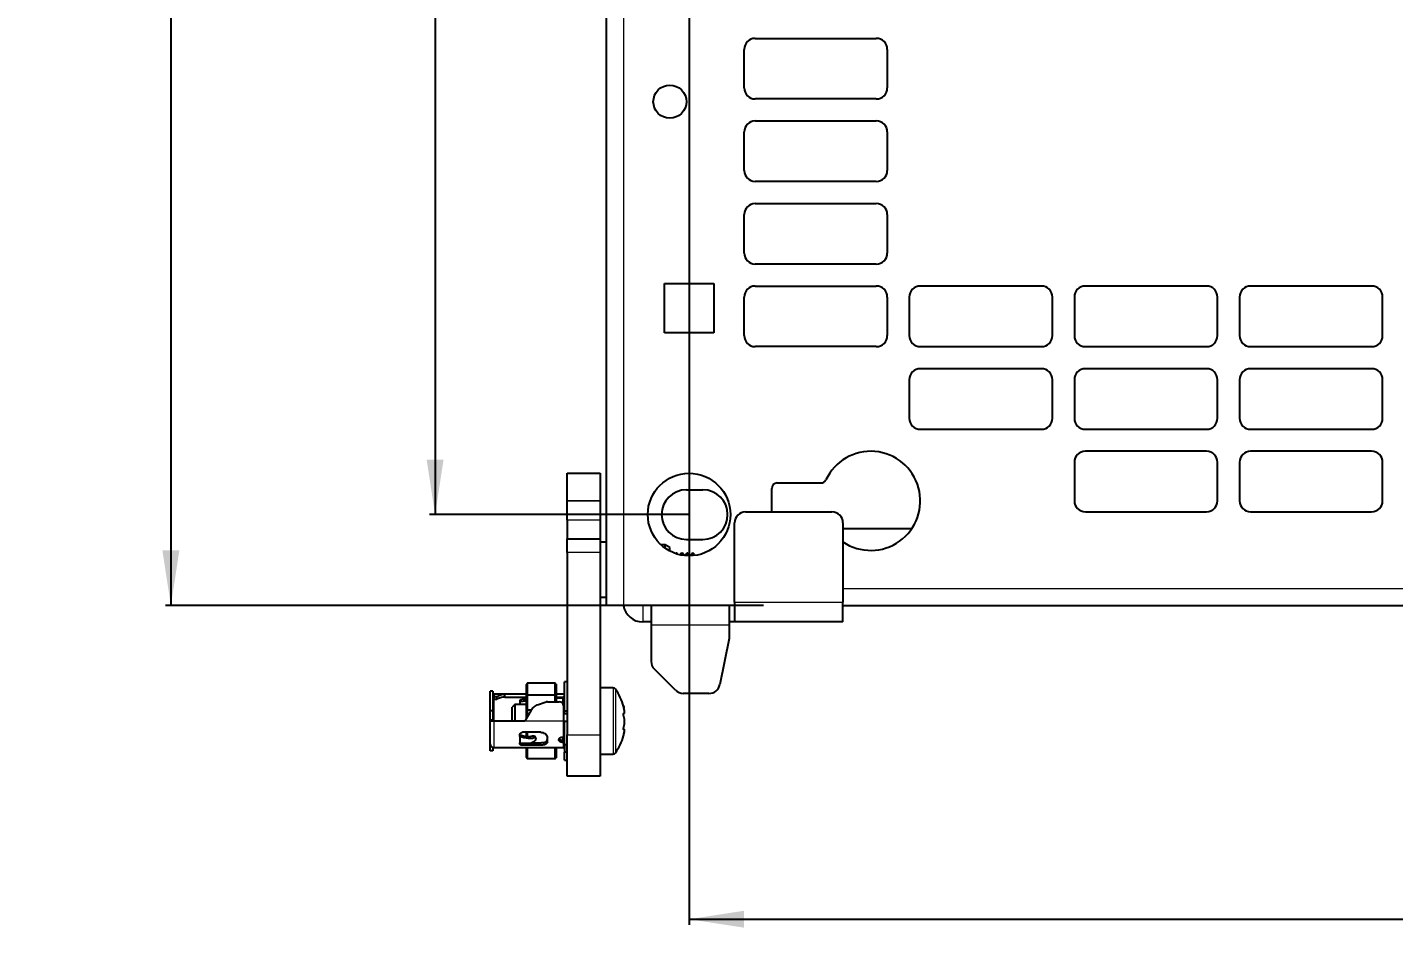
# Model space of a CAD drawing. Header units: millimetres. Extents: x -1039 to 1236, y -456 to 1988.
# Drawn here: x -1039.2 to -791, y -301.5 to -137.9 of the extents above; entities that cross this region are included whole.
import ezdxf

# ---------------------------------------------------------------- set-up
doc = ezdxf.new("R2010")
doc.units = ezdxf.units.MM
doc.layers.add('FORMAT', color=7, linetype='Continuous')
doc.styles.add('SLDTEXTSTYLE0', font='TXT', dxfattribs={"width": 0.75})
doc.dimstyles.new('SLDDIMSTYLE0', dxfattribs={"dimtxt": 20, "dimasz": 10, "dimexe": 0, "dimexo": 0.0625, "dimgap": 5, "dimtad": 2, "dimdec": 1, "dimrnd": 1e-09, "dimzin": 12, "dimdsep": 46, "dimtxsty": 'SLDTEXTSTYLE0', "dimsah": 1, "dimcen": 0.09, "dimadec": 0, "dimazin": 3, "dimtfac": 1, "dimtofl": 0, "dimtmove": 0, "dimatfit": 3, "dimfxl": 0, "dimfrac": 2, "dimtolj": 1, "dimtzin": 12, "dimarcsym": 0})

# ---------------------------------------------------------------- blocks, each defined once
blk = doc.blocks.new('_D')
at = {"layer": 'FORMAT'}
for p, q in [((-905.53, 1840.07), (-1014.17, 1840.07)), ((-1013.17, 1840.07), (-1013.17, -242.95)), ((-905.53, -242.95), (-1014.17, -242.95))]:
    blk.add_line(p, q, dxfattribs=at)
for points in [[(-1013.17, 1840.07), (-1014.71, 1830.07), (-1011.63, 1830.07)], [(-1013.17, -242.95), (-1011.63, -232.95), (-1014.71, -232.95)]]:
    blk.add_solid(points, dxfattribs=at)
at = {"layer": 'FORMAT', "insert": (-1038.95, 769.01), "char_height": 20, "attachment_point": 1, "rotation": 90, "style": 'SLDTEXTSTYLE0'}
blk.add_mtext('2083', dxfattribs=at)
blk = doc.blocks.new('_D_4')
at = {"layer": 'FORMAT'}
for p, q in [((-919.02, 798.55), (-919.02, -300.94)), ((-63.02, 798.55), (-63.02, -300.94)), ((-919.02, -299.94), (-63.02, -299.94))]:
    blk.add_line(p, q, dxfattribs=at)
for points in [[(-919.02, -299.94), (-909.02, -301.48), (-909.02, -298.4)], [(-63.02, -299.94), (-73.02, -298.4), (-73.02, -301.48)]]:
    blk.add_solid(points, dxfattribs=at)
at = {"layer": 'FORMAT', "insert": (-513.19, -274.16), "char_height": 20, "attachment_point": 1, "style": 'SLDTEXTSTYLE0'}
blk.add_mtext('856', dxfattribs=at)
blk = doc.blocks.new('_D_5')
at = {"layer": 'FORMAT'}
for p, q in [((-919.03, 1823.56), (-966.17, 1823.56)), ((-965.17, 1823.56), (-965.17, -226.44)), ((-919.03, -226.44), (-966.17, -226.44))]:
    blk.add_line(p, q, dxfattribs=at)
for points in [[(-965.17, 1823.56), (-966.71, 1813.56), (-963.63, 1813.56)], [(-965.17, -226.44), (-963.63, -216.44), (-966.71, -216.44)]]:
    blk.add_solid(points, dxfattribs=at)
at = {"layer": 'FORMAT', "insert": (-990.95, 769.01), "char_height": 20, "attachment_point": 1, "rotation": 90, "style": 'SLDTEXTSTYLE0'}
blk.add_mtext('2050', dxfattribs=at)

msp = doc.modelspace()

# ---------------------------------------------------------------- linework, layer by layer
at = {"color": 7, "linetype": 'Continuous', "lineweight": 25}
for p, q in [((-934.02, -242.94), (-934.02, 1840.06)), ((-907.02, -139.94), (-885.02, -139.94)), ((-909.02, -148.94), (-909.02, -141.94)), ((-883.02, -141.94), (-883.02, -148.94)), ((-885.02, -150.94), (-907.02, -150.94)), ((-907.02, -154.94), (-885.02, -154.94)), ((-909.02, -163.94), (-909.02, -156.94)), ((-883.02, -156.94), (-883.02, -163.94)), ((-885.02, -165.94), (-907.02, -165.94)), ((-907.02, -169.94), (-885.02, -169.94)), ((-909.02, -178.94), (-909.02, -171.94)), ((-883.02, -171.94), (-883.02, -178.94)), ((-885.02, -180.94), (-907.02, -180.94)), ((-923.52, -184.44), (-914.52, -184.44)), ((-923.52, -193.44), (-923.52, -184.44)), ((-914.52, -184.44), (-914.52, -193.44)), ((-907.02, -184.94), (-885.02, -184.94)), ((-855.02, -184.94), (-877.02, -184.94)), ((-825.02, -184.94), (-847.02, -184.94)), ((-795.02, -184.94), (-817.02, -184.94)), ((-909.02, -193.94), (-909.02, -186.94)), ((-883.02, -186.94), (-883.02, -193.94)), ((-879.02, -186.94), (-879.02, -193.94)), ((-853.02, -193.94), (-853.02, -186.94)), ((-849.02, -186.94), (-849.02, -193.94)), ((-823.02, -193.94), (-823.02, -186.94)), ((-819.02, -186.94), (-819.02, -193.94)), ((-793.02, -193.94), (-793.02, -186.94)), ((-914.52, -193.44), (-923.52, -193.44)), ((-885.02, -195.94), (-907.02, -195.94)), ((-877.02, -195.94), (-855.02, -195.94)), ((-847.02, -195.94), (-825.02, -195.94)), ((-817.02, -195.94), (-795.02, -195.94)), ((-855.02, -199.94), (-877.02, -199.94)), ((-825.02, -199.94), (-847.02, -199.94)), ((-795.02, -199.94), (-817.02, -199.94)), ((-879.02, -201.94), (-879.02, -208.94)), ((-853.02, -208.94), (-853.02, -201.94)), ((-849.02, -201.94), (-849.02, -208.94)), ((-823.02, -208.94), (-823.02, -201.94)), ((-819.02, -201.94), (-819.02, -208.94)), ((-793.02, -208.94), (-793.02, -201.94)), ((-877.02, -210.94), (-855.02, -210.94)), ((-847.02, -210.94), (-825.02, -210.94)), ((-817.02, -210.94), (-795.02, -210.94)), ((-825.02, -214.94), (-847.02, -214.94)), ((-795.02, -214.94), (-817.02, -214.94)), ((-849.02, -216.94), (-849.02, -223.94)), ((-823.02, -223.94), (-823.02, -216.94)), ((-819.02, -216.94), (-819.02, -223.94)), ((-793.02, -223.94), (-793.02, -216.94)), ((-941.17, -218.94), (-935.17, -218.94)), ((-941.17, -223.94), (-941.17, -218.94)), ((-935.17, -218.94), (-935.17, -223.94)), ((-903.02, -220.7), (-895.07, -220.7)), ((-919.52, -221.94), (-916.52, -221.94)), ((-904.02, -225.94), (-904.02, -221.7)), ((-941.17, -227.48), (-941.17, -223.94)), ((-941.17, -223.94), (-941.17, -223.94)), ((-935.17, -223.94), (-935.17, -227.48)), ((-935.17, -223.94), (-935.17, -223.94)), ((-941.17, -227.48), (-941.17, -230.83)), ((-935.17, -227.48), (-935.17, -230.83)), ((-910.77, -242.34), (-910.77, -227.94)), ((-908.77, -225.94), (-893.07, -225.94)), ((-891.07, -227.94), (-891.07, -242.34)), ((-847.02, -225.94), (-825.02, -225.94)), ((-817.02, -225.94), (-795.02, -225.94)), ((-941.17, -230.83), (-935.17, -230.83)), ((-941.17, -233.33), (-941.17, -230.83)), ((-935.17, -230.83), (-935.17, -233.33)), ((-891.07, -228.95), (-878.54, -228.95)), ((-941.17, -233.33), (-941.17, -266.44)), ((-934.02, -231.44), (-935.17, -231.44)), ((-935.17, -233.33), (-935.17, -266.44)), ((-923.39, -231.94), (-924.12, -231.94)), ((-922.52, -232.44), (-923.39, -231.94)), ((-923.39, -232.54), (-923.39, -231.94)), ((-922.52, -233.07), (-922.52, -232.44)), ((-919.52, -230.94), (-916.52, -230.94)), ((-921.39, -233.44), (-921.45, -233.53)), ((-921.25, -233.44), (-921.39, -233.44)), ((-921.39, -233.55), (-921.39, -233.44)), ((-921.11, -233.64), (-921.25, -233.44)), ((-921.25, -233.6), (-921.25, -233.44)), ((-920.39, -233.44), (-920.62, -233.76)), ((-920.25, -233.44), (-920.39, -233.44)), ((-920.39, -233.81), (-920.39, -233.44)), ((-919.94, -233.88), (-920.25, -233.44)), ((-920.25, -233.84), (-920.25, -233.44)), ((-919.39, -233.44), (-919.72, -233.9)), ((-919.25, -233.44), (-919.39, -233.44)), ((-919.39, -233.93), (-919.39, -233.44)), ((-918.9, -233.94), (-919.25, -233.44)), ((-919.25, -233.93), (-919.25, -233.44)), ((-918.39, -233.44), (-918.74, -233.93)), ((-918.27, -233.44), (-918.39, -233.44)), ((-918.39, -233.91), (-918.39, -233.44)), ((-918.02, -233.69), (-918.27, -233.44)), ((-918.27, -233.9), (-918.27, -233.44)), ((-918.02, -233.87), (-918.02, -233.69)), ((-935.17, -241.44), (-934.02, -241.44)), ((-930.92, -242.94), (-934.02, -242.94)), ((-925.92, -242.94), (-930.92, -242.94)), ((-925.92, -242.94), (-925.92, -246.54)), ((-911.77, -242.94), (-925.92, -242.94)), ((-911.77, -242.94), (-911.77, -246.54)), ((-910.77, -242.94), (-911.77, -242.94)), ((-910.77, -242.34), (-910.77, -245.94)), ((-891.07, -245.94), (-891.07, -242.34)), ((-891.07, -242.95), (-90.47, -242.95)), ((-925.92, -245.94), (-927.42, -245.94)), ((-925.92, -246.54), (-925.92, -253.11)), ((-910.77, -245.94), (-911.77, -245.94)), ((-911.77, -246.54), (-911.77, -248.94)), ((-891.07, -245.94), (-910.77, -245.94)), ((-911.77, -248.94), (-913.45, -257.33)), ((-921.51, -258.35), (-925.33, -254.52)), ((-948.45, -257.09), (-948.57, -257.32)), ((-948.57, -259.27), (-948.57, -257.32)), ((-948.45, -257.09), (-948.45, -259.24)), ((-943.37, -257.09), (-948.45, -257.09)), ((-943.37, -259.24), (-943.37, -257.09)), ((-943.17, -257.22), (-943.37, -257.09)), ((-943.17, -257.22), (-943.17, -259.26)), ((-941.17, -256.84), (-941.67, -256.84)), ((-941.67, -262.1), (-941.67, -256.84)), ((-932.84, -257.94), (-935.17, -257.94)), ((-954.67, -258.51), (-955.17, -258.51)), ((-955.17, -262.11), (-955.17, -258.51)), ((-954.67, -258.51), (-954.67, -262.11)), ((-952.47, -259.09), (-954.47, -259.09)), ((-953.97, -259.54), (-954.47, -259.54)), ((-954.47, -259.54), (-954.47, -259.99)), ((-954.47, -259.99), (-953.97, -259.99)), ((-953.97, -259.99), (-953.97, -259.54)), ((-952.47, -259.59), (-952.47, -259.09)), ((-948.57, -259.09), (-952.47, -259.09)), ((-952.47, -259.59), (-948.57, -259.59)), ((-949.77, -260.23), (-949.77, -260.4)), ((-949.77, -260.4), (-948.57, -260.28)), ((-949.77, -260.4), (-949.77, -260.94)), ((-949.27, -259.99), (-948.57, -259.99)), ((-948.45, -259.24), (-948.57, -259.27)), ((-948.57, -261.94), (-948.57, -259.27)), ((-948.45, -259.24), (-948.45, -261.94)), ((-943.37, -259.24), (-948.45, -259.24)), ((-944.77, -260.44), (-942.62, -260.44)), ((-943.37, -260.44), (-943.37, -259.24)), ((-943.17, -259.26), (-943.37, -259.24)), ((-941.87, -259.09), (-943.17, -259.09)), ((-943.17, -259.26), (-943.17, -260.44)), ((-943.17, -259.59), (-941.87, -259.59)), ((-941.97, -259.79), (-943.17, -259.79)), ((-941.97, -259.79), (-941.97, -260.81)), ((-941.97, -260.49), (-941.87, -260.49)), ((-915.41, -258.94), (-920.09, -258.94)), ((-954.67, -262.11), (-955.17, -262.11)), ((-955.17, -263.81), (-955.17, -262.11)), ((-954.67, -262.11), (-954.67, -263.81)), ((-950.67, -260.94), (-951.17, -261.44)), ((-951.17, -263.94), (-951.17, -261.44)), ((-948.57, -260.94), (-950.67, -260.94)), ((-950.67, -260.94), (-950.67, -263.94)), ((-947.71, -261.94), (-948.87, -263.94)), ((-948.45, -261.94), (-948.57, -261.94)), ((-948.57, -263.42), (-948.57, -261.94)), ((-947.72, -261.94), (-948.45, -261.94)), ((-948.45, -261.94), (-948.45, -263.22)), ((-941.67, -260.94), (-941.91, -260.94)), ((-941.87, -261.19), (-941.87, -263.94)), ((-941.67, -262.49), (-941.87, -262.48)), ((-941.67, -262.1), (-941.17, -262.1)), ((-941.67, -262.63), (-941.67, -262.1)), ((-941.17, -262.63), (-941.67, -262.63)), ((-930.78, -262.09), (-930.75, -262.09)), ((-954.67, -263.81), (-955.17, -263.81)), ((-955.17, -263.94), (-955.17, -263.81)), ((-954.47, -263.94), (-955.17, -263.94)), ((-955.17, -268.09), (-955.17, -263.94)), ((-954.67, -263.81), (-954.67, -263.94)), ((-948.87, -263.94), (-954.47, -263.94)), ((-941.67, -263.94), (-941.87, -263.94)), ((-941.67, -268.26), (-941.67, -263.94)), ((-941.67, -263.94), (-941.17, -263.94)), ((-930.81, -265.47), (-930.97, -265.47)), ((-955.17, -269.37), (-955.17, -268.09)), ((-949.77, -266.75), (-949.77, -266.43)), ((-949.77, -266.75), (-949.77, -267.89)), ((-949.77, -268.1), (-949.77, -267.89)), ((-945.97, -265.99), (-949.27, -265.99)), ((-948.57, -266.71), (-948.57, -265.99)), ((-948.45, -265.99), (-948.45, -266.76)), ((-947.69, -267.88), (-945.97, -267.88)), ((-946.89, -266.99), (-947.12, -266.7)), ((-946.84, -267.13), (-946.84, -267.16)), ((-944.77, -267.69), (-944.77, -267.01)), ((-942.67, -267.42), (-942.67, -267.31)), ((-942.12, -266.89), (-941.87, -266.89)), ((-942.12, -267.39), (-941.87, -267.39)), ((-942.12, -267.78), (-941.87, -267.78)), ((-941.97, -266.89), (-941.97, -267.39)), ((-941.97, -266.94), (-941.71, -266.94)), ((-941.17, -273.94), (-941.17, -266.44)), ((-935.17, -266.44), (-935.17, -273.94)), ((-954.67, -269.37), (-955.17, -269.37)), ((-954.67, -268.76), (-954.67, -269.37)), ((-952.47, -268.79), (-954.47, -268.79)), ((-941.87, -268.79), (-952.47, -268.79)), ((-945.97, -268.33), (-949.27, -268.33)), ((-948.57, -270.55), (-948.57, -268.79)), ((-948.57, -270.55), (-948.45, -270.78)), ((-948.45, -268.79), (-948.45, -270.78)), ((-943.37, -270.78), (-943.37, -268.79)), ((-943.17, -268.79), (-943.17, -270.65)), ((-941.17, -268.26), (-941.67, -268.26)), ((-941.67, -268.26), (-941.67, -269.57)), ((-941.67, -271.04), (-941.67, -269.57)), ((-941.17, -269.57), (-941.67, -269.57)), ((-935.17, -269.94), (-932.84, -269.94)), ((-943.37, -270.78), (-948.45, -270.78)), ((-943.37, -270.78), (-943.17, -270.65)), ((-941.67, -271.04), (-941.17, -271.04)), ((-935.17, -273.94), (-941.17, -273.94))]:
    msp.add_line(p, q, dxfattribs=at)
at = {"color": 8, "linetype": 'Continuous', "lineweight": 18}
for p, q in [((-930.92, 1840.06), (-930.92, -242.94)), ((-941.17, -223.94), (-935.17, -223.94)), ((-935.17, -223.94), (-941.17, -223.94)), ((-935.17, -227.48), (-941.17, -227.48)), ((-935.17, -233.33), (-941.17, -233.33)), ((-891.07, -239.85), (-90.47, -239.85)), ((-927.42, -242.94), (-927.42, -245.94)), ((-910.77, -242.34), (-891.07, -242.34)), ((-911.77, -246.54), (-925.92, -246.54)), ((-932.84, -257.94), (-932.84, -264.21)), ((-954.47, -259.99), (-954.47, -263.94)), ((-941.87, -260.49), (-941.87, -259.59)), ((-932.4, -258.17), (-932.4, -264.2)), ((-954.47, -263.94), (-954.47, -268.79)), ((-941.87, -263.94), (-948.87, -263.94)), ((-941.87, -266.89), (-941.87, -263.94)), ((-932.84, -264.21), (-932.84, -269.94)), ((-932.4, -264.2), (-932.4, -269.71)), ((-949.27, -267.88), (-949.27, -268.33)), ((-945.97, -268.33), (-945.97, -267.88)), ((-942.12, -267.39), (-942.12, -267.78)), ((-941.87, -268.79), (-941.87, -267.78)), ((-941.17, -266.44), (-935.17, -266.44))]:
    msp.add_line(p, q, dxfattribs=at)
at = {"color": 7, "linetype": 'Continuous', "lineweight": 25, "flags": 128}
for points in [[(-954.47, -259.09), (-954.61, -259.1), (-954.67, -259.12)], [(-941.67, -259.56), (-941.73, -259.57), (-941.87, -259.59)], [(-941.67, -260.46), (-941.73, -260.48), (-941.87, -260.49)], [(-930.75, -262.04), (-930.87, -261.52), (-930.93, -261.27)], [(-941.97, -267.06), (-941.93, -266.97), (-941.91, -266.94)], [(-941.67, -267.01), (-941.67, -266.99), (-941.68, -266.96), (-941.7, -266.94), (-941.73, -266.92), (-941.76, -266.91), (-941.79, -266.9), (-941.83, -266.89), (-941.87, -266.89)], [(-941.67, -267.41), (-941.73, -267.4), (-941.87, -267.39)], [(-930.94, -266.63), (-930.87, -266.37), (-930.75, -265.85)]]:
    msp.add_lwpolyline(points, dxfattribs=at)
at = {"color": 7, "linetype": 'Continuous', "lineweight": 25}
for centre, radius in [((-922.52, -151.44), 3), ((-919.02, -226.44), 7.5)]:
    msp.add_circle(centre, radius, dxfattribs=at)
for centre, radius, start, end in [((-907.02, -141.94), 2, 90, 180), ((-885.02, -141.94), 2, 0, 90), ((-907.02, -148.94), 2, 180, 270), ((-885.02, -148.94), 2, 270, 0), ((-907.02, -156.94), 2, 90, 180), ((-885.02, -156.94), 2, 0, 90), ((-907.02, -163.94), 2, 180, 270), ((-885.02, -163.94), 2, 270, 0), ((-907.02, -171.94), 2, 90, 180), ((-885.02, -171.94), 2, 0, 90), ((-907.02, -178.94), 2, 180, 270), ((-885.02, -178.94), 2, 270, 0), ((-907.02, -186.94), 2, 90, 180), ((-885.02, -186.94), 2, 0, 90), ((-877.02, -186.94), 2, 90, 180), ((-855.02, -186.94), 2, 0, 90), ((-847.02, -186.94), 2, 90, 180), ((-825.02, -186.94), 2, 0, 90), ((-817.02, -186.94), 2, 90, 180), ((-795.02, -186.94), 2, 0, 90), ((-907.02, -193.94), 2, 180, 270), ((-885.02, -193.94), 2, 270, 0), ((-877.02, -193.94), 2, 180, 270), ((-855.02, -193.94), 2, 270, 0), ((-847.02, -193.94), 2, 180, 270), ((-825.02, -193.94), 2, 270, 0), ((-817.02, -193.94), 2, 180, 270), ((-795.02, -193.94), 2, 270, 0), ((-877.02, -201.94), 2, 90, 180), ((-855.02, -201.94), 2, 0, 90), ((-847.02, -201.94), 2, 90, 180), ((-825.02, -201.94), 2, 0, 90), ((-817.02, -201.94), 2, 90, 180), ((-795.02, -201.94), 2, 0, 90), ((-877.02, -208.94), 2, 180, 270), ((-855.02, -208.94), 2, 270, 0), ((-847.02, -208.94), 2, 180, 270), ((-825.02, -208.94), 2, 270, 0), ((-817.02, -208.94), 2, 180, 270), ((-795.02, -208.94), 2, 270, 0), ((-886.02, -223.95), 9, 235.8673, 154.8493), ((-847.02, -216.94), 2, 90, 180), ((-825.02, -216.94), 2, 0, 90), ((-817.02, -216.94), 2, 90, 180), ((-795.02, -216.94), 2, 0, 90), ((-903.02, -221.7), 1, 90, 180), ((-895.07, -219.7), 1, 270, 334.8493), ((-919.52, -226.44), 4.5, 90, 270), ((-916.52, -226.44), 4.5, 270, 90), ((-847.02, -223.94), 2, 180, 270), ((-825.02, -223.94), 2, 270, 0), ((-817.02, -223.94), 2, 180, 270), ((-795.02, -223.94), 2, 270, 0), ((-908.77, -227.94), 2, 90, 180), ((-893.07, -227.94), 2, 0, 90), ((-927.42, -242.34), 3.6, 189.5941, 270), ((-923.92, -253.11), 2, 180, 225), ((-932.84, -258.48), 0.54, 35.2515, 90), ((-915.41, -256.94), 2, 270, 348.6901), ((-954.47, -259.79), 0.2, 90, 180), ((-944.77, -261.19), 0.75, 90, 105.0484), ((-942.62, -261.19), 0.75, 0, 90), ((-941.87, -258.89), 0.2, 270, 0), ((-940.57, -263.94), 10, 15.4963, 35.2515), ((-920.09, -256.94), 2, 225, 270), ((-941.77, -260.86), 0.0996, 305.5332, 356.0721), ((-954.47, -268.09), 0.7, 180, 270), ((-941.85, -267.97), 0.183, 7.3339, 95.8124), ((-940.57, -263.94), 10, 324.7485, 344.3485), ((-941.87, -268.99), 0.2, 0, 90), ((-932.84, -269.4), 0.54, 270, 324.7485)]:
    msp.add_arc(centre, radius, start, end, dxfattribs=at)
for points, knots in [([(-954.47, -259.09), (-954.47, -259.12), (-954.47, -259.18), (-954.47, -259.43), (-954.47, -259.54)], [0, 0, 0, 0, 0.559866, 1, 1, 1, 1]), ([(-952.47, -259.09), (-952.75, -259.12), (-953.25, -259.18), (-953.75, -259.43), (-953.97, -259.54)], [0, 0, 0, 0, 0.5599109, 1, 1, 1, 1]), ([(-952.47, -259.59), (-952.75, -259.61), (-953.25, -259.66), (-953.75, -259.89), (-953.97, -259.99)], [0, 0, 0, 0, 0.559868, 1, 1, 1, 1]), ([(-949.77, -260.23), (-949.76, -260.2), (-949.75, -260.15), (-949.67, -260.07), (-949.54, -260.02), (-949.4, -260), (-949.31, -260), (-949.27, -259.99)], [0, 0, 0, 0, 0.214295, 0.42863, 0.64223, 0.856153, 1, 1, 1, 1]), ([(-947.71, -261.94), (-947.55, -261.72), (-947.19, -261.28), (-946.21, -260.81), (-945.45, -260.6), (-944.97, -260.46)], [0, 0, 0, 0, 0.254027, 0.526591, 1, 1, 1, 1]), ([(-941.67, -261.16), (-941.67, -261.17), (-941.67, -261.19), (-941.69, -261.22), (-941.73, -261.25), (-941.8, -261.26), (-941.86, -261.27), (-941.88, -261.27)], [0, 0, 0, 0, 0.187462, 0.362386, 0.517277, 0.750642, 1, 1, 1, 1]), ([(-941.67, -262.22), (-941.67, -262.23), (-941.67, -262.25), (-941.69, -262.28), (-941.73, -262.3), (-941.8, -262.29), (-941.84, -262.29), (-941.87, -262.28)], [0, 0, 0, 0, 0.1953018, 0.3775407, 0.5389091, 0.7613833, 1, 1, 1, 1]), ([(-930.97, -266.73), (-930.97, -266.73), (-930.97, -266.73), (-930.96, -266.7), (-930.92, -266.56), (-930.84, -266.24), (-930.77, -265.87), (-930.74, -265.59), (-930.76, -265.44), (-930.84, -265.47), (-930.92, -265.5), (-930.95, -265.5), (-930.96, -265.48), (-930.97, -265.46), (-930.97, -265.44), (-930.97, -265.41), (-930.96, -265.34), (-930.9, -265.11), (-930.81, -264.75), (-930.74, -264.25), (-930.75, -263.76), (-930.81, -263.33), (-930.89, -263.01), (-930.95, -262.79), (-930.96, -262.72), (-930.97, -262.67), (-930.97, -262.65), (-930.97, -262.62), (-930.96, -262.59), (-930.91, -262.56), (-930.83, -262.57), (-930.76, -262.53), (-930.74, -262.39), (-930.76, -262.07), (-930.84, -261.67), (-930.92, -261.34), (-930.95, -261.2), (-930.97, -261.15), (-930.97, -261.14), (-930.97, -261.14), (-930.97, -261.15), (-930.96, -261.18), (-930.92, -261.31), (-930.89, -261.45), (-930.87, -261.54)], [0, 0, 0, 0, 0.002669, 0.006422, 0.016822, 0.063309, 0.118617, 0.153644, 0.188957, 0.265945, 0.291246, 0.303925, 0.310299, 0.31305, 0.315831, 0.318218, 0.322425, 0.335452, 0.396277, 0.457638, 0.493644, 0.54503, 0.602606, 0.617005, 0.624239, 0.627149, 0.630093, 0.632606, 0.636406, 0.647212, 0.695726, 0.751897, 0.78647, 0.821241, 0.889001, 0.922439, 0.936242, 0.940574, 0.943357, 0.945726, 0.94809, 0.952284, 0.965237, 1, 1, 1, 1]), ([(-930.75, -262.08), (-930.74, -262.08), (-930.74, -262.08), (-930.75, -262.03), (-930.75, -262.03)], [0, 0, 0, 0, 0.963374, 1, 1, 1, 1]), ([(-949.77, -266.43), (-949.76, -266.38), (-949.75, -266.28), (-949.67, -266.15), (-949.54, -266.05), (-949.4, -265.99), (-949.31, -265.99), (-949.27, -265.99)], [0, 0, 0, 0, 0.214373, 0.428779, 0.642592, 0.856666, 1, 1, 1, 1]), ([(-949.77, -266.46), (-949.34, -266.56), (-948.75, -266.7), (-947.93, -266.81), (-947.64, -266.69), (-947.5, -266.63)], [0, 0, 0, 0, 0.56666, 0.780905, 1, 1, 1, 1]), ([(-949.77, -266.75), (-949.27, -266.86), (-948.6, -267.01), (-947.7, -267.12), (-947.4, -267), (-947.25, -266.93)], [0, 0, 0, 0, 0.587693, 0.790818, 1, 1, 1, 1]), ([(-949.77, -267.89), (-949.27, -267.95), (-948.6, -268.03), (-947.7, -267.93), (-947.4, -267.76), (-947.25, -267.67)], [0, 0, 0, 0, 0.5876932, 0.7908183, 1, 1, 1, 1]), ([(-947.5, -266.63), (-947.45, -266.62), (-947.35, -266.59), (-947.23, -266.61), (-947.18, -266.64), (-947.16, -266.65)], [0, 0, 0, 0, 0.369126, 0.738256, 1, 1, 1, 1]), ([(-946.84, -267.13), (-946.85, -267.09), (-946.86, -267.02), (-946.93, -266.94), (-947.04, -266.9), (-947.16, -266.91), (-947.22, -266.93), (-947.25, -266.93)], [0, 0, 0, 0, 0.225883, 0.451767, 0.67765, 0.903524, 1, 1, 1, 1]), ([(-947.25, -267.67), (-947.2, -267.64), (-947.1, -267.59), (-946.97, -267.47), (-946.88, -267.34), (-946.85, -267.23), (-946.84, -267.18), (-946.84, -267.16)], [0, 0, 0, 0, 0.225867, 0.451734, 0.677598, 0.903479, 1, 1, 1, 1]), ([(-947.12, -266.7), (-947.13, -266.69), (-947.14, -266.67), (-947.16, -266.66), (-947.16, -266.65)], [0, 0, 0, 0, 0.872289, 1, 1, 1, 1]), ([(-945.97, -265.99), (-945.83, -266), (-945.56, -266.02), (-945.21, -266.21), (-944.94, -266.47), (-944.79, -266.76), (-944.78, -266.94), (-944.77, -267.01)], [0, 0, 0, 0, 0.213238, 0.42649, 0.63916, 0.849598, 1, 1, 1, 1]), ([(-945.97, -267.88), (-945.83, -267.87), (-945.56, -267.86), (-945.21, -267.77), (-944.94, -267.62), (-944.79, -267.43), (-944.78, -267.28), (-944.77, -267.22)], [0, 0, 0, 0, 0.212875, 0.425767, 0.637937, 0.847353, 1, 1, 1, 1]), ([(-944.77, -267.69), (-944.78, -267.77), (-944.81, -267.94), (-945.01, -268.13), (-945.3, -268.26), (-945.64, -268.32), (-945.87, -268.33), (-945.97, -268.33)], [0, 0, 0, 0, 0.212833, 0.42585, 0.635542, 0.846587, 1, 1, 1, 1]), ([(-942.67, -267.31), (-942.66, -267.26), (-942.65, -267.17), (-942.56, -267.05), (-942.42, -266.95), (-942.26, -266.9), (-942.16, -266.89), (-942.12, -266.89)], [0, 0, 0, 0, 0.214305, 0.42865, 0.642279, 0.856223, 1, 1, 1, 1]), ([(-942.12, -267.78), (-942.18, -267.78), (-942.3, -267.77), (-942.47, -267.72), (-942.59, -267.63), (-942.66, -267.52), (-942.67, -267.45), (-942.67, -267.42)], [0, 0, 0, 0, 0.214393, 0.428789, 0.643061, 0.856854, 1, 1, 1, 1]), ([(-942.63, -267.16), (-942.61, -267.2), (-942.56, -267.27), (-942.42, -267.34), (-942.26, -267.38), (-942.16, -267.39), (-942.12, -267.39)], [0, 0, 0, 0, 0.252501, 0.5315678, 0.8111426, 1, 1, 1, 1]), ([(-949.27, -268.33), (-949.33, -268.33), (-949.44, -268.33), (-949.59, -268.29), (-949.7, -268.23), (-949.76, -268.16), (-949.77, -268.12), (-949.77, -268.1)], [0, 0, 0, 0, 0.214445, 0.428893, 0.643239, 0.857188, 1, 1, 1, 1])]:
    msp.add_open_spline(points, degree=3, knots=knots, dxfattribs=at)
at = {"color": 8, "linetype": 'Continuous', "lineweight": 18}
msp.add_open_spline([(-947.25, -266.93), (-947.29, -266.88), (-947.36, -266.8), (-947.44, -266.7), (-947.48, -266.65), (-947.5, -266.63)], degree=3, knots=[0, 0, 0, 0, 0.502362, 0.815418, 1, 1, 1, 1], dxfattribs=at)

# ---------------------------------------------------------------- dimensions: what is measured, and where the dimension line sits
at = {"layer": 'FORMAT'}
for base, p1, p2, angle, picture, middle in [((-1013.17, -242.95), (-905.52, 1840.07), (-905.52, -242.95), 90, '_D', (-1013.17, 798.56)), ((-965.17, -226.44), (-919.02, 1823.56), (-919.02, -226.44), 90, '_D_5', (-965.17, 798.56)), ((-63.02, -299.94), (-919.02, 798.56), (-63.02, 798.56), 0, '_D_4', (-491.02, -299.94))]:
    dim = msp.add_linear_dim(base=base, p1=p1, p2=p2, angle=angle, dimstyle='SLDDIMSTYLE0', dxfattribs=at)
    dim.commit()
    dim.dimension.update_dxf_attribs({"geometry": picture, "text_midpoint": middle, "dimtype": 160})

doc.saveas('drawing.dxf')
